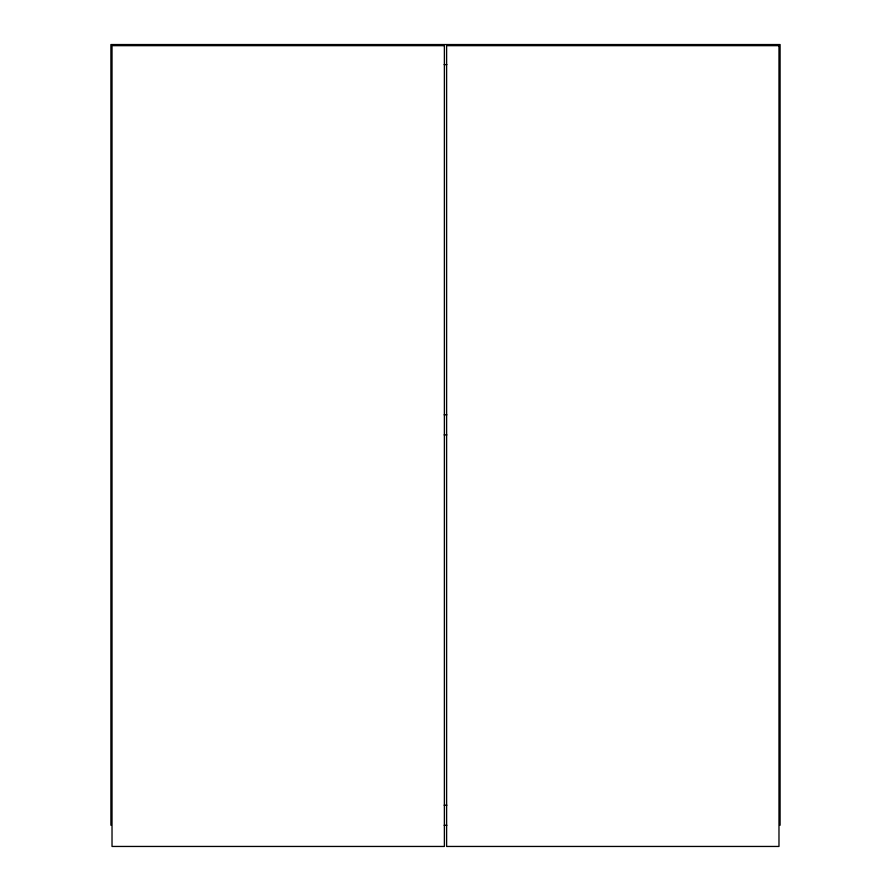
<?xml version="1.0" encoding="UTF-8"?>
<svg xmlns="http://www.w3.org/2000/svg" width="891" height="891" viewBox="0 0 891 891"><rect width="100%" height="100%" fill="white"/><g stroke="black" fill="none" stroke-linecap="round" stroke-linejoin="round"><path stroke-width="1.34" d="M444.108 64.631L446.892 64.631M444.108 414.827L446.892 414.827M444.108 434.908L446.892 434.908M444.108 805.186L446.892 805.186M444.108 825.255L446.892 825.255M780.093 825.255L780.093 44.55L110.907 44.55L110.907 825.255M444.386 45.664L112.021 45.664L112.021 846.45L444.386 846.45L444.386 45.664M778.979 45.664L446.614 45.664L446.614 846.45L778.979 846.45L778.979 45.664"/></g></svg>
